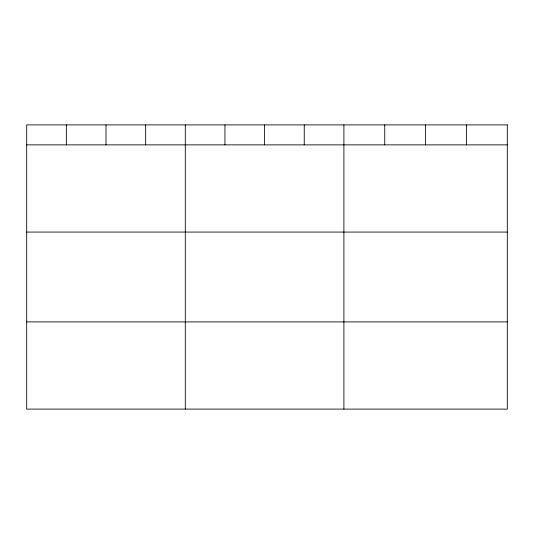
<?xml version="1.0" encoding="UTF-8"?>
<svg xmlns="http://www.w3.org/2000/svg" width="534" height="534" viewBox="0 0 534 534"><rect width="100%" height="100%" fill="white"/><g stroke="black" fill="none" stroke-linecap="round" stroke-linejoin="round"><path stroke-width="0.8" d="M26.7 144.868L507.3 144.868M26.7 232.07L507.3 232.07M26.7 321.909L507.3 321.909M466.449 124.896L466.449 144.868M425.598 124.896L425.598 144.868M384.747 124.896L384.747 144.868M343.896 124.896L343.896 409.104M304.247 124.896L304.247 144.868M264.597 124.896L264.597 144.868M224.947 124.896L224.947 144.868M185.298 124.896L185.298 409.104M145.648 124.896L145.648 144.868M105.999 124.896L105.999 144.868M66.35 124.896L66.35 144.868M507.3 124.896L26.7 124.896L26.7 409.104L507.3 409.104L507.3 124.896"/></g></svg>
